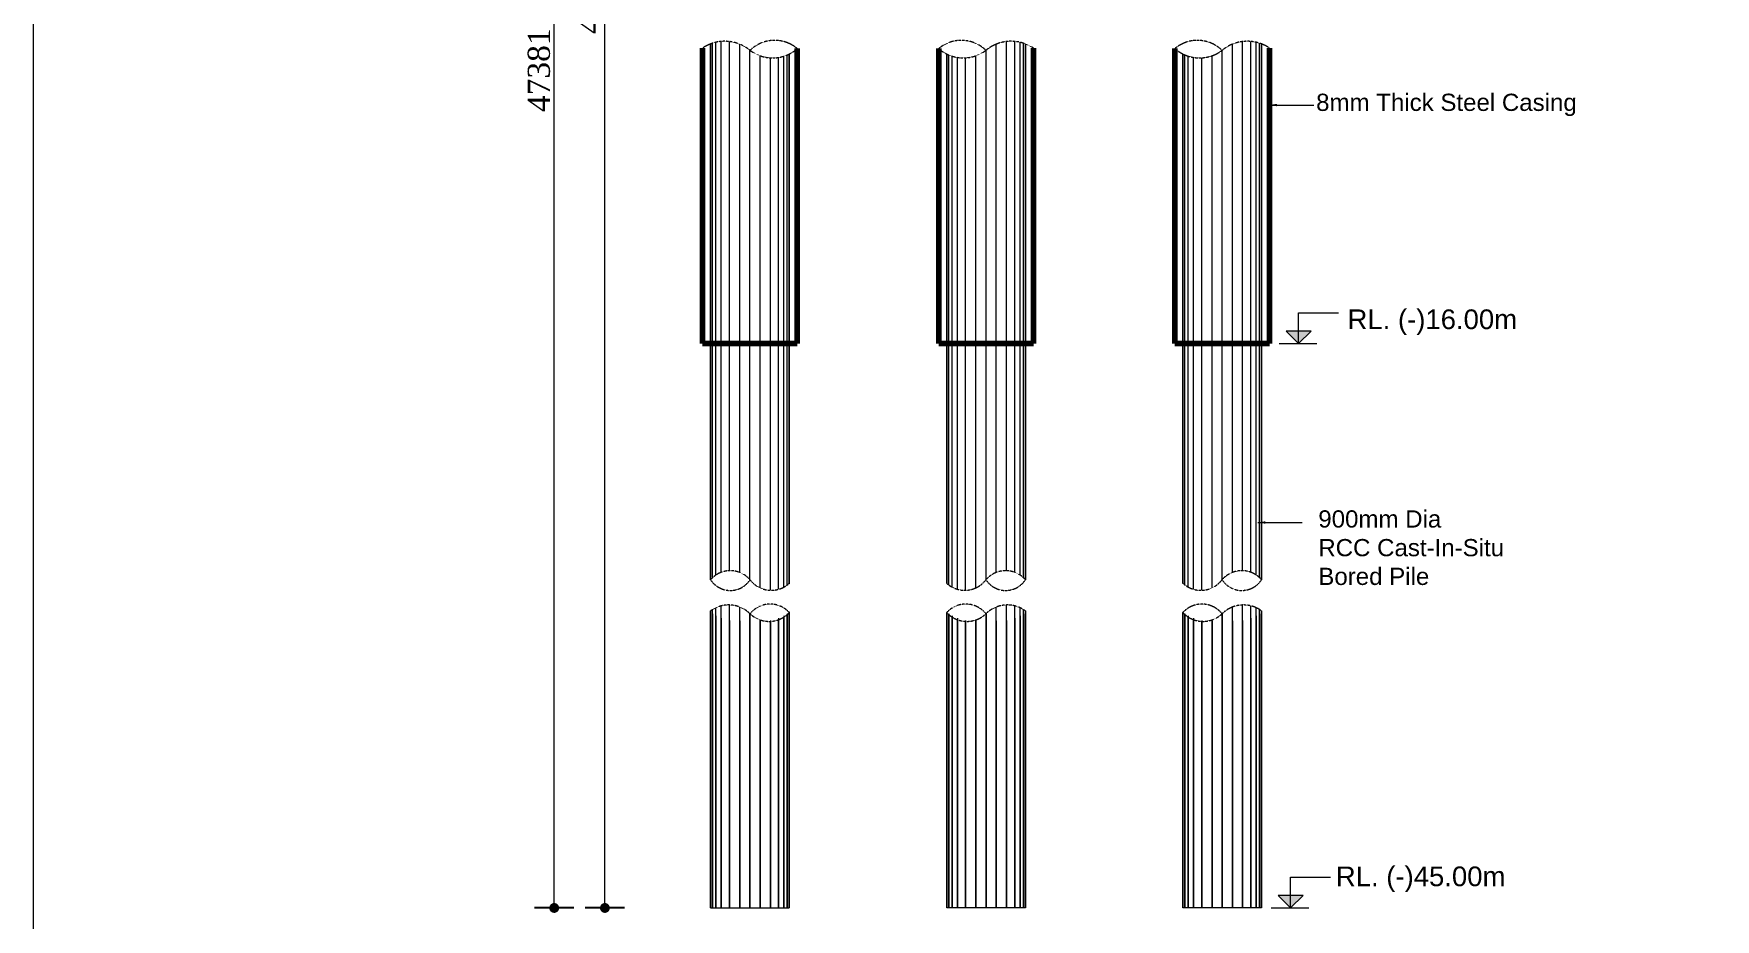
# Model space of a CAD drawing. Header units: millimetres. Extents: x -452357 to 35267, y 81803 to 461763.
# Drawn here: x -277316 to -260224, y 204031 to 213031 of the extents above; entities that cross this region are included whole.
import ezdxf

# ---------------------------------------------------------------- set-up
doc = ezdxf.new("R2010")
doc.units = ezdxf.units.MM
doc.header["$PDMODE"] = 2
doc.linetypes.add('DASHED', pattern=[0.75, 0.5, -0.25])
doc.layers.get('Defpoints').update_dxf_attribs({"lineweight": 13})
for name, color, linetype, lineweight in [('Dimision', 96, 'Continuous', 18), ('hatch', 65, 'Continuous', 15), ('Hatching', 65, 'Continuous', 20), ('Pile', 11, 'Continuous', 15), ('Text', 7, 'Continuous', 15)]:
    doc.layers.add(name, color=color, linetype=linetype, lineweight=lineweight)
doc.styles.add('ROMANS', font='arial.ttf', dxfattribs={"height": 200})
doc.styles.get("Standard").update_dxf_attribs({"font": 'times.ttf'})
doc.dimstyles.new('ISO-25', dxfattribs={"dimtxt": 175, "dimasz": 100, "dimexe": 65, "dimexo": 115.625, "dimgap": 40, "dimtad": 1, "dimtoh": 1, "dimdec": 0, "dimtxsty": 'Standard', "dimblk": 'DOT', "dimcen": 300, "dimclrd": 256, "dimclre": 256, "dimclrt": 256, "dimadec": 0, "dimazin": 0, "dimtfac": 1, "dimtdec": 0, "dimtix": 1, "dimtmove": 0, "dimatfit": 3, "dimldrblk": 'DOT', "dimfxl": 75, "dimlwd": -1, "dimarcsym": 0})
doc.dimstyles.get("Standard").update_dxf_attribs({"dimtxt": 100, "dimasz": 100, "dimexe": 100, "dimexo": 100, "dimgap": 50, "dimtad": 1, "dimdec": 0, "dimlfac": -1, "dimzin": 0, "dimdsep": 46, "dimtxsty": 'Standard', "dimblk": 'DOT', "dimcen": 0, "dimclrd": 4, "dimclre": 4, "dimclrt": 4, "dimadec": 0, "dimazin": 0, "dimtfac": 1, "dimtdec": 0, "dimtix": 1, "dimtofl": 0, "dimtmove": 0, "dimatfit": 3, "dimfxl": 80, "dimtolj": 1, "dimtzin": 0, "dimlwd": 15, "dimarcsym": 2})

# ---------------------------------------------------------------- blocks, each defined once
blk = doc.blocks.new('_Dot')
at = {"color": 0, "linetype": 'ByBlock', "lineweight": -2}
blk.add_line((-0.5, 0), (-1, 0), dxfattribs=at)
at = {"color": 0, "linetype": 'ByBlock', "const_width": 0.5}
blk.add_lwpolyline([(-0.25, 0, 1), (0.25, 0, 1)], format="xyb", close=True, dxfattribs=at)
blk = doc.blocks.new('*D114')
at = {"layer": 'Defpoints', "color": 0, "ltscale": 3, "transparency": 16777216}
for p in [(-271510, 215997), (-271310, 215997), (-270436, 204147)]:
    blk.add_point(p, dxfattribs=at)
at = {"layer": 'Dimision', "lineweight": -2, "ltscale": 3, "transparency": 16777216}
for p, q in [((-271426, 215997), (-271710, 215997)), ((-271310, 204147), (-271710, 204147))]:
    blk.add_line(p, q, dxfattribs=at)
at = {"layer": 'Dimision', "ltscale": 3, "transparency": 16777216}
blk.add_line((-271510, 204247), (-271510, 215897), dxfattribs=at)
at = {"layer": 'Dimision', "ltscale": 3, "transparency": 16777216, "xscale": 100, "yscale": 100, "zscale": 100}
for p, rotation in [((-271510, 215997), 90), ((-271510, 204147), 270)]:
    blk.add_blockref('_Dot', p, dxfattribs=dict(at, rotation=rotation))
at = {"layer": 'Dimision', "ltscale": 3, "transparency": 16777216, "insert": (-271665, 213452), "char_height": 225, "attachment_point": 5, "rotation": 90}
blk.add_mtext('45000', dxfattribs=at)
blk = doc.blocks.new('*D115')
at = {"layer": 'Defpoints', "color": 0, "ltscale": 3, "transparency": 16777216}
for p in [(-272025, 218766), (-271331, 218766), (-270951, 204147)]:
    blk.add_point(p, dxfattribs=at)
at = {"layer": 'Dimision', "lineweight": -2, "ltscale": 3, "transparency": 16777216}
for p, q in [((-271825, 218766), (-272225, 218766)), ((-271825, 204147), (-272225, 204147))]:
    blk.add_line(p, q, dxfattribs=at)
at = {"layer": 'Dimision', "ltscale": 3, "transparency": 16777216}
blk.add_line((-272025, 204247), (-272025, 218666), dxfattribs=at)
at = {"layer": 'Dimision', "ltscale": 3, "transparency": 16777216, "xscale": 100, "yscale": 100, "zscale": 100}
for p, rotation in [((-272025, 218766), 90), ((-272025, 204147), 270)]:
    blk.add_blockref('_Dot', p, dxfattribs=dict(at, rotation=rotation))
at = {"layer": 'Dimision', "ltscale": 3, "transparency": 16777216, "insert": (-272180, 212659), "char_height": 225, "attachment_point": 5, "rotation": 90}
blk.add_mtext('47381', dxfattribs=at)

msp = doc.modelspace()

# ---------------------------------------------------------------- hatches: boundary and pattern name
at = {"layer": 'Dimision', "ltscale": 3}
for points in [[(-264585.6, 210007.8), (-264459.4, 209881.6), (-264333.2, 210007.8)], [(-264666.9, 204272.9), (-264540.7, 204146.7), (-264414.6, 204272.9)]]:
    msp.add_hatch(color=256, dxfattribs=at).paths.add_polyline_path(points)

# ---------------------------------------------------------------- linework, layer by layer
for p, q in [((-264459.4, 210195.1), (-264052.7, 210195.1)), ((-264459.4, 209881.6), (-264459.4, 210195.1)), ((-264658.1, 209881.6), (-264274.6, 209881.6)), ((-264540.7, 204146.7), (-264540.7, 204460.2)), ((-264540.7, 204460.2), (-264134, 204460.2)), ((-264739.5, 204146.7), (-264356, 204146.7))]:
    msp.add_line(p, q, dxfattribs=at)
for points in [[(-264333.2, 210007.8), (-264585.6, 210007.8), (-264459.4, 209881.6)], [(-264414.6, 204272.9), (-264666.9, 204272.9), (-264540.7, 204146.7)]]:
    msp.add_lwpolyline(points, close=True, dxfattribs=at)
at = {"layer": 'hatch', "lineweight": 80, "ltscale": 3}
for p, q in [((-270517.2, 212884.2), (-270517.2, 209881.6)), ((-269554.5, 212879.1), (-269554.5, 209881.6)), ((-268117.2, 212879.1), (-268117.2, 209881.6)), ((-267154.5, 212884.2), (-267154.5, 209881.6)), ((-265717.2, 212879.1), (-265717.2, 209881.6)), ((-264754.5, 212884.2), (-264754.5, 209881.6)), ((-269554.5, 209881.6), (-270517.2, 209881.6)), ((-268117.2, 209881.6), (-267154.5, 209881.6)), ((-265717.2, 209881.6), (-264754.5, 209881.6))]:
    msp.add_line(p, q, dxfattribs=at)
at = {"layer": 'hatch', "ltscale": 3}
for p, q in [((-270435.9, 204146.7), (-269635.9, 204146.7)), ((-267235.9, 204146.7), (-268035.9, 204146.7)), ((-264835.9, 204146.7), (-265635.9, 204146.7))]:
    msp.add_line(p, q, dxfattribs=at)
msp.add_lwpolyline([(-277316.1, 223790.8), (-243546.4, 223816.1), (-243546.4, 187871.7), (-277316.1, 187871.7)], close=True, dxfattribs=at)
at = {"layer": 'Hatching', "ltscale": 3}
for p, q in [((-270435.9, 207481.9), (-270435.9, 212926.6)), ((-270435.9, 212924.9), (-270435.9, 207481.9)), ((-270415.1, 207503.4), (-270415.1, 212933.9)), ((-270381.5, 207529.8), (-270381.5, 212943.1)), ((-270327.2, 207557.4), (-270327.2, 212951.7)), ((-270243.5, 207573.7), (-270243.5, 212950.5)), ((-270139.4, 207555.9), (-270139.4, 212923.7)), ((-270035.9, 207479.8), (-270035.9, 212862.4)), ((-269932.4, 207399.8), (-269932.4, 212806.4)), ((-269735.9, 212953.8), (-269735.9, 212953.5)), ((-269690.2, 207407.4), (-269690.2, 212802.5)), ((-269656.7, 207428.9), (-269656.7, 212815)), ((-269635.9, 212824.6), (-269635.9, 207441)), ((-269635.9, 207446.2), (-269635.9, 212824.6)), ((-268035.9, 212824.6), (-268035.9, 207441)), ((-268035.9, 207446.2), (-268035.9, 212824.6)), ((-268015.1, 207428.9), (-268015.1, 212815)), ((-267981.5, 207407.4), (-267981.5, 212802.5)), ((-267935.9, 212953.8), (-267935.9, 212953.5)), ((-267739.4, 207399.8), (-267739.4, 212806.4)), ((-267635.9, 207479.8), (-267635.9, 212862.4)), ((-267532.4, 207555.9), (-267532.4, 212923.7)), ((-267428.2, 207573.7), (-267428.2, 212950.5)), ((-267344.6, 207557.4), (-267344.6, 212951.7)), ((-267290.2, 207529.8), (-267290.2, 212943.1)), ((-267256.7, 207503.4), (-267256.7, 212933.9)), ((-267235.9, 207481.9), (-267235.9, 212926.6)), ((-267235.9, 212924.9), (-267235.9, 207481.9)), ((-265635.9, 212824.6), (-265635.9, 207441)), ((-265635.9, 207446.2), (-265635.9, 212824.6)), ((-265615.1, 207428.9), (-265615.1, 212815)), ((-265581.5, 207407.4), (-265581.5, 212802.5)), ((-265535.9, 212953.8), (-265535.9, 212953.5)), ((-265339.4, 207399.8), (-265339.4, 212806.4)), ((-265235.9, 207479.8), (-265235.9, 212862.4)), ((-265132.4, 207555.9), (-265132.4, 212923.7)), ((-265028.2, 207573.7), (-265028.2, 212950.5)), ((-264944.6, 207557.4), (-264944.6, 212951.7)), ((-264890.2, 207529.8), (-264890.2, 212943.1)), ((-264856.7, 207503.4), (-264856.7, 212933.9)), ((-264835.9, 207481.9), (-264835.9, 212926.6)), ((-264835.9, 212924.9), (-264835.9, 207481.9)), ((-269828.2, 207375), (-269828.2, 212785.3)), ((-269744.6, 207385.3), (-269744.6, 212789.6)), ((-267927.2, 207385.3), (-267927.2, 212789.6)), ((-267843.5, 207375), (-267843.5, 212785.3)), ((-265527.2, 207385.3), (-265527.2, 212789.6)), ((-265443.5, 207375), (-265443.5, 212785.3)), ((-270260.9, 207381.5), (-270260.9, 207381.4)), ((-267410.9, 207381.5), (-267410.9, 207381.4)), ((-265010.9, 207381.5), (-265010.9, 207381.4)), ((-270435.9, 207165.6), (-270435.9, 204146.7)), ((-270435.9, 204146.7), (-270435.9, 207165.6)), ((-270415.1, 204146.7), (-270415.1, 207179.6)), ((-270381.5, 204146.7), (-270381.5, 207197.5)), ((-270327.2, 204146.7), (-270327.2, 207216.5)), ((-270243.5, 204146.7), (-270243.5, 207225.5)), ((-270139.4, 204146.7), (-270139.4, 207204.3)), ((-267532.4, 204146.7), (-267532.4, 207204.3)), ((-267428.2, 204146.7), (-267428.2, 207225.5)), ((-267344.6, 204146.7), (-267344.6, 207216.5)), ((-267290.2, 204146.7), (-267290.2, 207197.5)), ((-267256.7, 204146.7), (-267256.7, 207179.6)), ((-267235.9, 207165.6), (-267235.9, 204146.7)), ((-267235.9, 204146.7), (-267235.9, 207165.6)), ((-265132.4, 204146.7), (-265132.4, 207204.3)), ((-265028.2, 204146.7), (-265028.2, 207225.5)), ((-264944.6, 204146.7), (-264944.6, 207216.5)), ((-264890.2, 204146.7), (-264890.2, 207197.5)), ((-264856.7, 204146.7), (-264856.7, 207179.6)), ((-264835.9, 207165.6), (-264835.9, 204146.7)), ((-264835.9, 204146.7), (-264835.9, 207165.6)), ((-270415.1, 207137.2), (-270415.1, 204146.7)), ((-270381.5, 207114.6), (-270381.5, 204146.7)), ((-270327.2, 207090), (-270327.2, 204146.7)), ((-270243.5, 207067.2), (-270243.5, 204146.7)), ((-270139.4, 207063), (-270139.4, 204146.7)), ((-270035.9, 204146.7), (-270035.9, 207137.6)), ((-270035.9, 207136.2), (-270035.9, 204146.7)), ((-269932.4, 204146.7), (-269932.4, 207074.2)), ((-269932.4, 207063), (-269932.4, 204146.7)), ((-269828.2, 207067.2), (-269828.2, 204146.7)), ((-269828.2, 204146.7), (-269828.2, 207059.2)), ((-269744.6, 207090), (-269744.6, 204146.7)), ((-269744.6, 204146.7), (-269744.6, 207076.1)), ((-269690.2, 207114.6), (-269690.2, 204146.7)), ((-269690.2, 204146.7), (-269690.2, 207103.1)), ((-269656.7, 207137.2), (-269656.7, 204146.7)), ((-269656.7, 204146.7), (-269656.7, 207128.3)), ((-269635.9, 207155.4), (-269635.9, 204146.7)), ((-269635.9, 204146.7), (-269635.9, 207148.5)), ((-268035.9, 207155.4), (-268035.9, 204146.7)), ((-268035.9, 204146.7), (-268035.9, 207148.5)), ((-268015.1, 207137.2), (-268015.1, 204146.7)), ((-268015.1, 204146.7), (-268015.1, 207128.3)), ((-267981.5, 207114.6), (-267981.5, 204146.7)), ((-267981.5, 204146.7), (-267981.5, 207103.1)), ((-267927.2, 207090), (-267927.2, 204146.7)), ((-267927.2, 204146.7), (-267927.2, 207076.1)), ((-267843.5, 207067.2), (-267843.5, 204146.7)), ((-267843.5, 204146.7), (-267843.5, 207059.2)), ((-267739.4, 204146.7), (-267739.4, 207074.2)), ((-267739.4, 207063), (-267739.4, 204146.7)), ((-267635.9, 204146.7), (-267635.9, 207137.6)), ((-267635.9, 207136.2), (-267635.9, 204146.7)), ((-267532.4, 207063), (-267532.4, 204146.7)), ((-267428.2, 207067.2), (-267428.2, 204146.7)), ((-267344.6, 207090), (-267344.6, 204146.7)), ((-267290.2, 207114.6), (-267290.2, 204146.7)), ((-267256.7, 207137.2), (-267256.7, 204146.7)), ((-265635.9, 207155.4), (-265635.9, 204146.7)), ((-265635.9, 204146.7), (-265635.9, 207148.5)), ((-265615.1, 207137.2), (-265615.1, 204146.7)), ((-265615.1, 204146.7), (-265615.1, 207128.3)), ((-265581.5, 207114.6), (-265581.5, 204146.7)), ((-265581.5, 204146.7), (-265581.5, 207103.1)), ((-265527.2, 207090), (-265527.2, 204146.7)), ((-265527.2, 204146.7), (-265527.2, 207076.1)), ((-265443.5, 207067.2), (-265443.5, 204146.7)), ((-265443.5, 204146.7), (-265443.5, 207059.2)), ((-265339.4, 204146.7), (-265339.4, 207074.2)), ((-265339.4, 207063), (-265339.4, 204146.7)), ((-265235.9, 204146.7), (-265235.9, 207137.6)), ((-265235.9, 207136.2), (-265235.9, 204146.7)), ((-265132.4, 207063), (-265132.4, 204146.7)), ((-265028.2, 207067.2), (-265028.2, 204146.7)), ((-264944.6, 207090), (-264944.6, 204146.7)), ((-264890.2, 207114.6), (-264890.2, 204146.7)), ((-264856.7, 207137.2), (-264856.7, 204146.7))]:
    msp.add_line(p, q, dxfattribs=at)
at = {"layer": 'Pile', "linetype": 'DASHED', "ltscale": 5}
for points in [[(-270517.2, 212884.2, -0.3320842), (-270034.5, 212861.2, 0.3553736), (-269554.5, 212879.1, 0.384713), (-270034.5, 212861.2)], [(-267154.5, 212884.2, 0.3320842), (-267637.3, 212861.2, -0.3553736), (-268117.2, 212879.1, -0.384713), (-267637.3, 212861.2)], [(-264754.5, 212884.2, 0.3320842), (-265237.3, 212861.2, -0.3553736), (-265717.2, 212879.1, -0.384713), (-265237.3, 212861.2)], [(-269635.9, 207446.2, -0.442265), (-270034.5, 207481.9, 0.4581306), (-270435.9, 207481.9, 0.5420977), (-270034.5, 207481.9)], [(-268035.9, 207446.2, 0.442265), (-267637.3, 207481.9, -0.4581306), (-267235.9, 207481.9, -0.5420977), (-267637.3, 207481.9)], [(-265635.9, 207446.2, 0.442265), (-265237.3, 207481.9, -0.4581306), (-264835.9, 207481.9, -0.5420977), (-265237.3, 207481.9)], [(-270435.9, 207165.6, -0.3680063), (-270034.5, 207136.2, 0.4180624), (-269635.9, 207148.5, 0.4617894), (-270034.5, 207136.2)], [(-267235.9, 207165.6, 0.3680063), (-267637.3, 207136.2, -0.4180624), (-268035.9, 207148.5, -0.4617894), (-267637.3, 207136.2)], [(-264835.9, 207165.6, 0.3680063), (-265237.3, 207136.2, -0.4180624), (-265635.9, 207148.5, -0.4617894), (-265237.3, 207136.2)]]:
    msp.add_lwpolyline(points, format="xyb", dxfattribs=at)

# ---------------------------------------------------------------- texts
at = {"layer": 'Text', "style": 'ROMANS'}
for s, height, p in [('8mm Thick Steel Casing', 175, (-264281.3, 212245.6)), (' RL. (-)16.00m ', 200, (-264039.7, 210028.7)), (' RL. (-)45.00m ', 200, (-264158.2, 204368.1))]:
    msp.add_text(s, height=height, dxfattribs=at).set_placement(p)
at = {"layer": 'Text', "insert": (-261961.2, 208187.4), "char_height": 175, "width": 2297.815, "attachment_point": 3, "style": 'ROMANS'}
msp.add_mtext('\\pxql;900mm Dia \\PRCC Cast-In-Situ Bored Pile', dxfattribs=at)

# ---------------------------------------------------------------- dimensions: what is measured, and where the dimension line sits
at = {"layer": 'Dimision', "ltscale": 3}
for base, p1, p2, text, picture, middle in [((-272025.2, 218766.2), (-270950.9, 204146.7), (-271331, 218766.2), '47381', '*D115', (-272025.2, 212659.4)), ((-271510.1, 215997.4), (-270435.9, 204146.7), (-271310.1, 215997.4), '45000', '*D114', (-271510.1, 213452.1))]:
    dim = msp.add_linear_dim(base=base, p1=p1, p2=p2, angle=90, text=text, dimstyle='ISO-25', override={"dimtxt": 225, "dimexe": 200, "dimfxl": 200, "dimfxlon": 1}, dxfattribs=at)
    dim.commit()
    dim.dimension.update_dxf_attribs({"geometry": picture, "text_midpoint": middle, "dimtype": 160})

# ---------------------------------------------------------------- leaders
at = {"layer": 'Dimision', "ltscale": 10}
for points in [[(-264754.5, 212305.6), (-264305.3, 212305.7)], [(-264872.3, 208063.8), (-264423.1, 208063.9)]]:
    msp.add_leader(points, dimstyle='Standard', override={"dimasz": 75}, dxfattribs=at)

doc.saveas('drawing.dxf')
